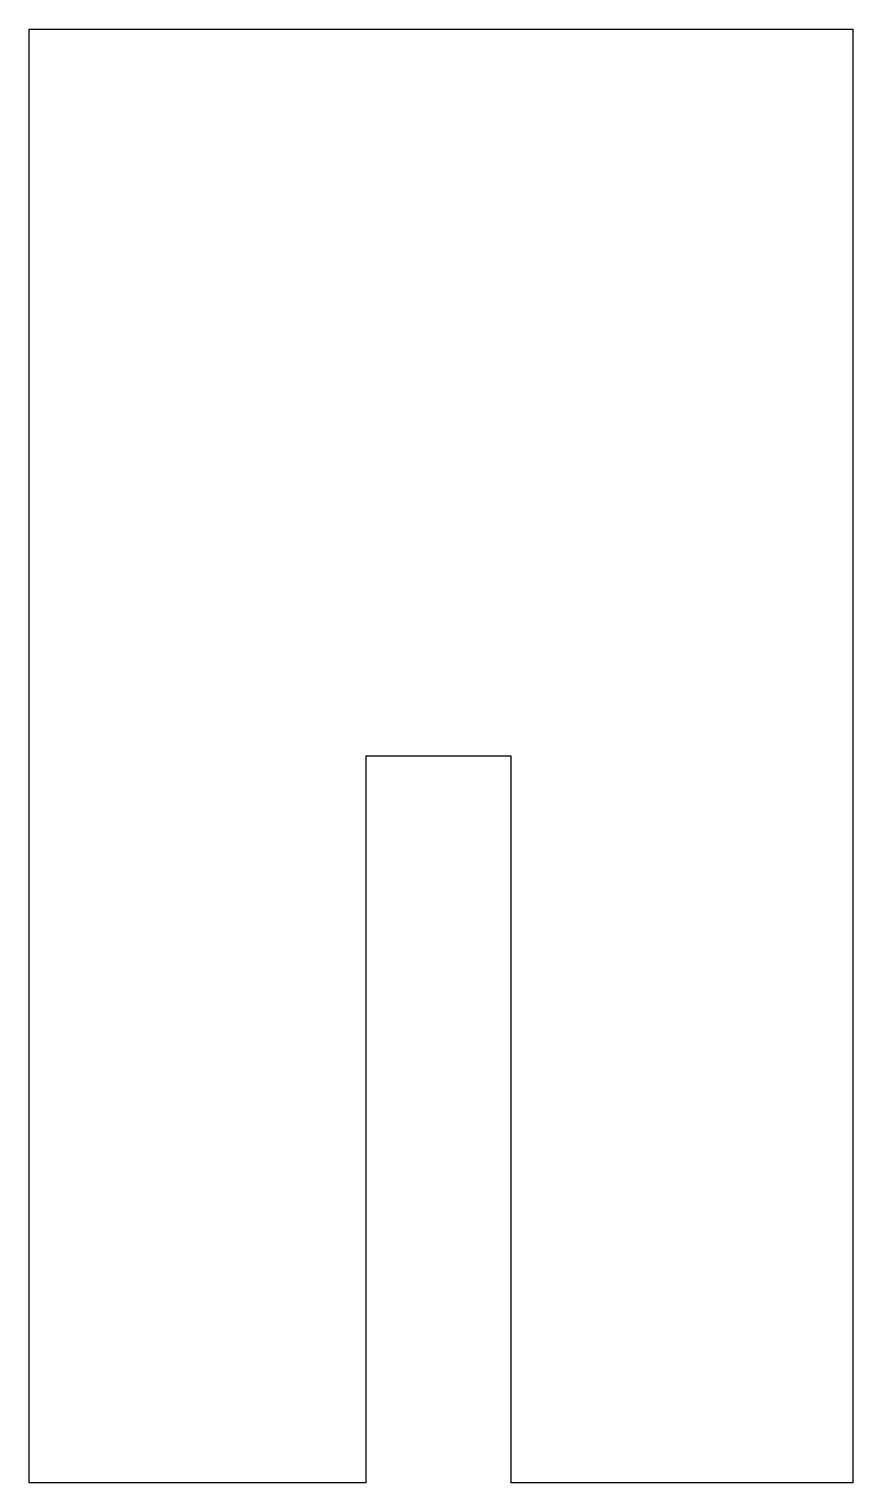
# Model space of a CAD drawing. Header units: millimetres. Extents: x -118.9 to -101.9, y -213 to -183.
import ezdxf

# ---------------------------------------------------------------- set-up
doc = ezdxf.new("R2010")
doc.units = ezdxf.units.MM
doc.layers.get('0').update_dxf_attribs({"linetype": 'CONTINUOUS'})

msp = doc.modelspace()

# ---------------------------------------------------------------- linework, layer by layer
msp.add_lwpolyline([(-112, -213), (-118.95, -213), (-118.95, -183), (-101.95, -183), (-101.95, -213), (-109, -213), (-109, -198), (-112, -198)], close=True)

doc.saveas('drawing.dxf')
